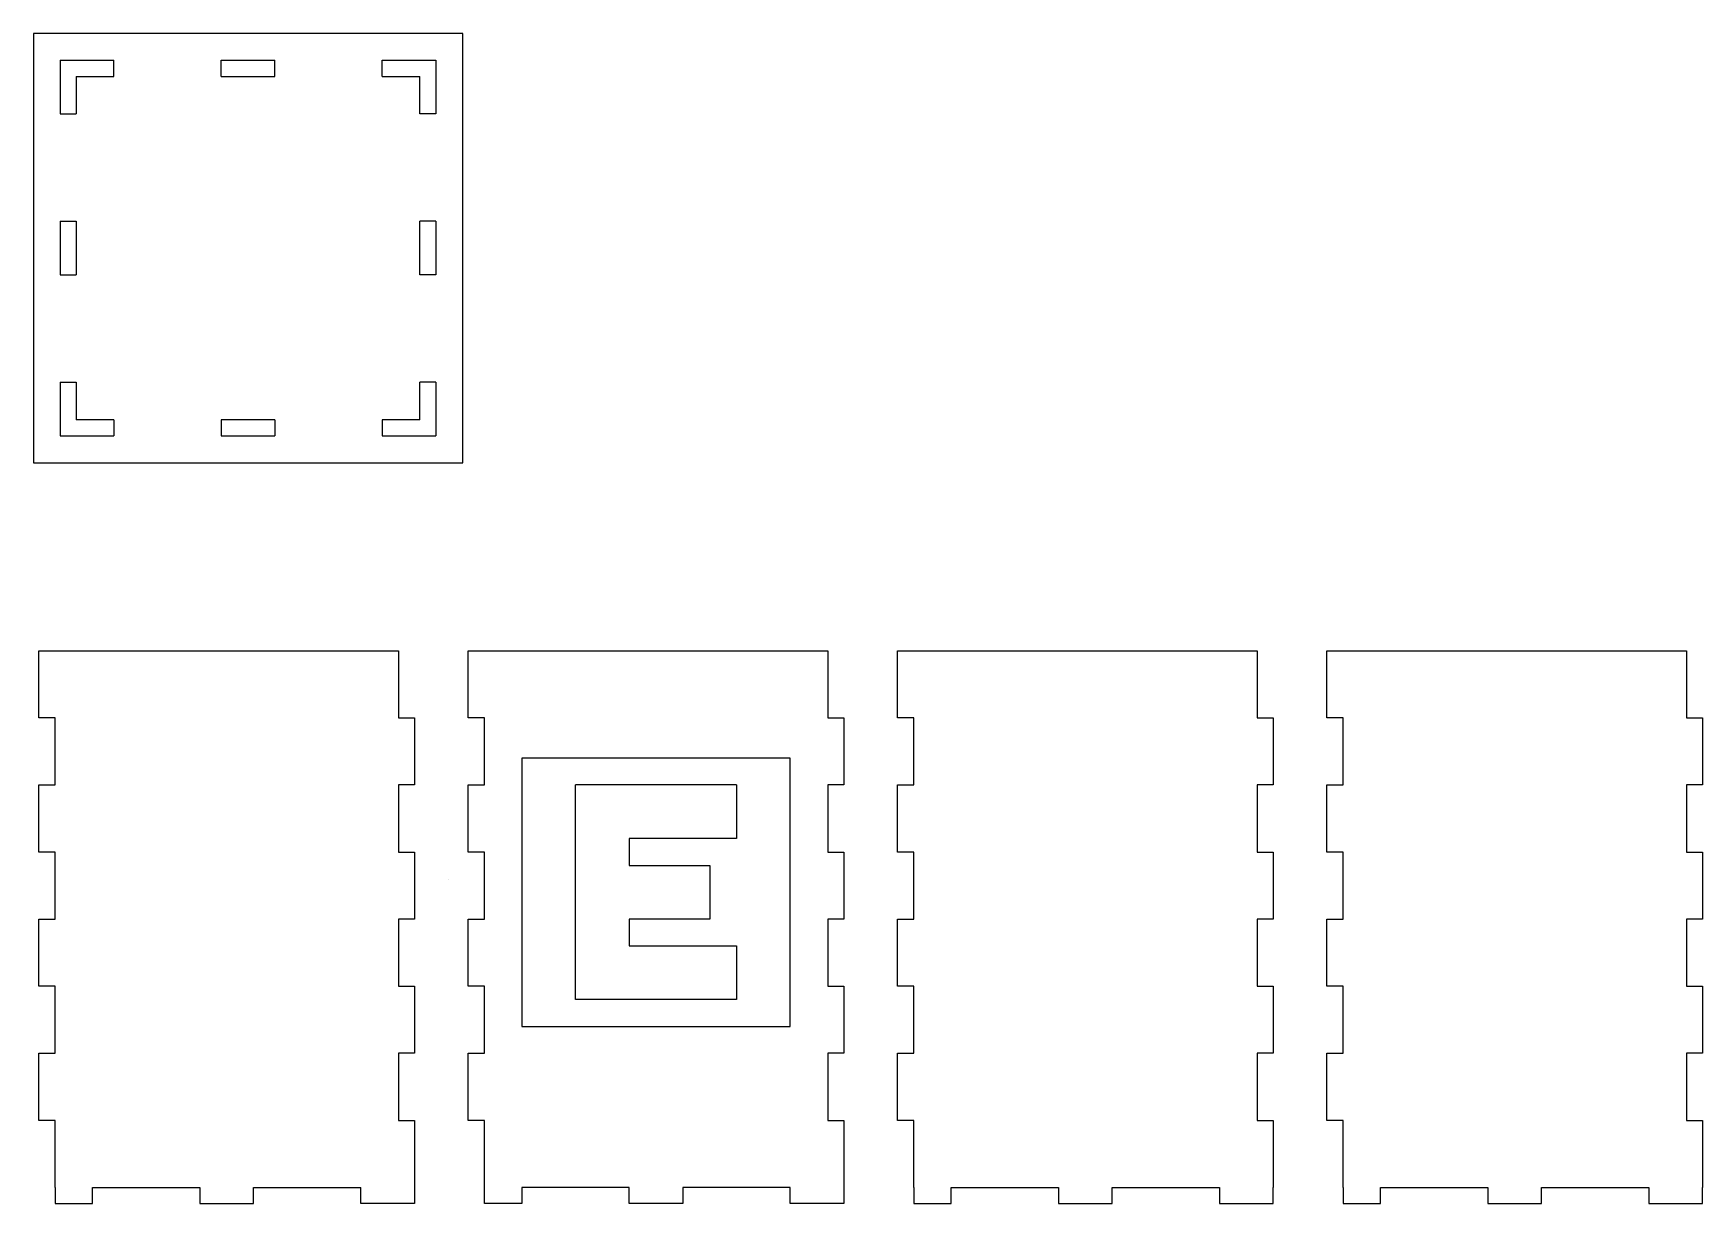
# Model space of a CAD drawing. Header units: centimetres. Extents: x -11.1 to 20.1, y -8.8 to 13.
import ezdxf

# ---------------------------------------------------------------- set-up
doc = ezdxf.new("R2010")
doc.units = ezdxf.units.CM
doc.header["$MEASUREMENT"] = 0
doc.layers.add('Portalapicero 2 v2_Sketch1', color=7, linetype='Continuous', lineweight=0)
doc.layers.add('Portalapicero 2 v2_Sketch2', color=7, linetype='Continuous', lineweight=0)

msp = doc.modelspace()

# ---------------------------------------------------------------- linework, layer by layer
at = {"layer": 'Portalapicero 2 v2_Sketch1', "color": 18, "lineweight": 25, "true_color": 0x000000}
for p, q in [((-3.055, 12.967), (-11.055, 12.967)), ((-11.055, 12.967), (-11.055, 4.967)), ((-3.055, 4.967), (-3.055, 12.967)), ((-10.555, 12.467), (-9.555, 12.467)), ((-10.555, 12.467), (-10.555, 11.467)), ((-9.555, 12.167), (-9.555, 12.467)), ((-7.555, 12.467), (-6.555, 12.467)), ((-7.555, 12.167), (-7.555, 12.467)), ((-6.555, 12.167), (-6.555, 12.467)), ((-4.555, 12.167), (-4.555, 12.467)), ((-4.555, 12.467), (-3.555, 12.467)), ((-3.555, 12.467), (-3.555, 11.467)), ((-10.255, 12.167), (-9.555, 12.167)), ((-10.255, 12.167), (-10.255, 11.467)), ((-7.555, 12.167), (-6.555, 12.167)), ((-4.555, 12.167), (-3.855, 12.167)), ((-3.855, 11.467), (-3.855, 12.167)), ((-10.555, 11.467), (-10.255, 11.467)), ((-3.555, 11.467), (-3.855, 11.467)), ((-10.555, 9.467), (-10.255, 9.467)), ((-10.555, 9.467), (-10.555, 8.467)), ((-10.255, 9.467), (-10.255, 8.467)), ((-3.555, 9.467), (-3.855, 9.467)), ((-3.855, 8.467), (-3.855, 9.467)), ((-3.555, 9.467), (-3.555, 8.467)), ((-10.555, 8.467), (-10.255, 8.467)), ((-3.555, 8.467), (-3.855, 8.467)), ((-10.555, 6.467), (-10.555, 5.467)), ((-10.555, 6.467), (-10.255, 6.467)), ((-10.255, 6.467), (-10.255, 5.767)), ((-3.855, 5.767), (-3.855, 6.467)), ((-3.555, 6.467), (-3.855, 6.467)), ((-3.555, 6.467), (-3.555, 5.467)), ((-9.555, 5.767), (-10.255, 5.767)), ((-9.555, 5.767), (-9.555, 5.467)), ((-7.555, 5.767), (-7.555, 5.467)), ((-6.555, 5.767), (-7.555, 5.767)), ((-6.555, 5.767), (-6.555, 5.467)), ((-3.855, 5.767), (-4.555, 5.767)), ((-4.555, 5.767), (-4.555, 5.467)), ((-10.555, 5.467), (-9.555, 5.467)), ((-7.555, 5.467), (-6.555, 5.467)), ((-4.555, 5.467), (-3.555, 5.467)), ((-11.055, 4.967), (-3.055, 4.967)), ((-10.95, 1.462), (-4.25, 1.462)), ((-10.95, 0.212), (-10.95, 1.462)), ((-4.25, 1.462), (-4.25, 0.212)), ((-2.95, 0.212), (-2.95, 1.462)), ((-2.95, 1.462), (3.75, 1.462)), ((3.75, 1.462), (3.75, 0.212)), ((5.05, 1.462), (11.75, 1.462)), ((5.05, 0.212), (5.05, 1.462)), ((11.75, 1.462), (11.75, 0.212)), ((13.05, 1.462), (19.75, 1.462)), ((13.05, 0.212), (13.05, 1.462)), ((19.75, 1.462), (19.75, 0.212)), ((-10.65, 0.212), (-10.95, 0.212)), ((-10.65, -1.038), (-10.65, 0.212)), ((-4.25, 0.212), (-3.95, 0.212)), ((-3.95, 0.212), (-3.95, -1.038)), ((-2.65, 0.212), (-2.95, 0.212)), ((-2.65, -1.038), (-2.65, 0.212)), ((3.75, 0.212), (4.05, 0.212)), ((4.05, 0.212), (4.05, -1.038)), ((5.35, 0.212), (5.05, 0.212)), ((5.35, -1.038), (5.35, 0.212)), ((11.75, 0.212), (12.05, 0.212)), ((12.05, 0.212), (12.05, -1.038)), ((13.35, 0.212), (13.05, 0.212)), ((13.35, -1.038), (13.35, 0.212)), ((19.75, 0.212), (20.05, 0.212)), ((20.05, 0.212), (20.05, -1.038)), ((-10.95, -2.288), (-10.95, -1.038)), ((-10.95, -1.038), (-10.65, -1.038)), ((-3.95, -1.038), (-4.25, -1.038)), ((-4.25, -1.038), (-4.25, -2.288)), ((-2.95, -1.038), (-2.65, -1.038)), ((-2.95, -2.288), (-2.95, -1.038)), ((3.75, -1.038), (3.75, -2.288)), ((4.05, -1.038), (3.75, -1.038)), ((5.05, -2.288), (5.05, -1.038)), ((5.05, -1.038), (5.35, -1.038)), ((11.75, -1.038), (11.75, -2.288)), ((12.05, -1.038), (11.75, -1.038)), ((13.05, -2.288), (13.05, -1.038)), ((13.05, -1.038), (13.35, -1.038)), ((19.75, -1.038), (19.75, -2.288)), ((20.05, -1.038), (19.75, -1.038)), ((-10.65, -2.288), (-10.95, -2.288)), ((-10.65, -3.538), (-10.65, -2.288)), ((-4.25, -2.288), (-3.95, -2.288)), ((-3.95, -2.288), (-3.95, -3.538)), ((-2.65, -2.288), (-2.95, -2.288)), ((-2.65, -3.538), (-2.65, -2.288)), ((3.75, -2.288), (4.05, -2.288)), ((4.05, -2.288), (4.05, -3.538)), ((5.35, -2.288), (5.05, -2.288)), ((5.35, -3.538), (5.35, -2.288)), ((11.75, -2.288), (12.05, -2.288)), ((12.05, -2.288), (12.05, -3.538)), ((13.35, -2.288), (13.05, -2.288)), ((13.35, -3.538), (13.35, -2.288)), ((19.75, -2.288), (20.05, -2.288)), ((20.05, -2.288), (20.05, -3.538)), ((-3.311, -2.807), (-3.311, -2.807)), ((-10.95, -3.538), (-10.65, -3.538)), ((-10.95, -4.788), (-10.95, -3.538)), ((-3.95, -3.538), (-4.25, -3.538)), ((-4.25, -3.538), (-4.25, -4.788)), ((-2.95, -3.538), (-2.65, -3.538)), ((-2.95, -4.788), (-2.95, -3.538)), ((4.05, -3.538), (3.75, -3.538)), ((3.75, -3.538), (3.75, -4.788)), ((5.05, -4.788), (5.05, -3.538)), ((5.05, -3.538), (5.35, -3.538)), ((11.75, -3.538), (11.75, -4.788)), ((12.05, -3.538), (11.75, -3.538)), ((13.05, -3.538), (13.35, -3.538)), ((13.05, -4.788), (13.05, -3.538)), ((20.05, -3.538), (19.75, -3.538)), ((19.75, -3.538), (19.75, -4.788)), ((-10.65, -4.788), (-10.95, -4.788)), ((-10.65, -6.038), (-10.65, -4.788)), ((-4.25, -4.788), (-3.95, -4.788)), ((-3.95, -4.788), (-3.95, -6.038)), ((-2.65, -4.788), (-2.95, -4.788)), ((-2.65, -6.038), (-2.65, -4.788)), ((3.75, -4.788), (4.05, -4.788)), ((4.05, -4.788), (4.05, -6.038)), ((5.35, -4.788), (5.05, -4.788)), ((5.35, -6.038), (5.35, -4.788)), ((11.75, -4.788), (12.05, -4.788)), ((12.05, -4.788), (12.05, -6.038)), ((13.35, -4.788), (13.05, -4.788)), ((13.35, -6.038), (13.35, -4.788)), ((19.75, -4.788), (20.05, -4.788)), ((20.05, -4.788), (20.05, -6.038)), ((-10.95, -6.038), (-10.65, -6.038)), ((-10.95, -7.288), (-10.95, -6.038)), ((-4.25, -6.038), (-4.25, -7.288)), ((-3.95, -6.038), (-4.25, -6.038)), ((-2.95, -6.038), (-2.65, -6.038)), ((-2.95, -7.288), (-2.95, -6.038)), ((4.05, -6.038), (3.75, -6.038)), ((3.75, -6.038), (3.75, -7.288)), ((5.05, -6.038), (5.35, -6.038)), ((5.05, -7.288), (5.05, -6.038)), ((11.75, -6.038), (11.75, -7.288)), ((12.05, -6.038), (11.75, -6.038)), ((13.05, -7.288), (13.05, -6.038)), ((13.05, -6.038), (13.35, -6.038)), ((20.05, -6.038), (19.75, -6.038)), ((19.75, -6.038), (19.75, -7.288)), ((-10.65, -7.288), (-10.95, -7.288)), ((-10.65, -8.538), (-10.65, -7.288)), ((-4.25, -7.288), (-3.95, -7.288)), ((-3.95, -7.288), (-3.95, -8.538)), ((-2.65, -7.288), (-2.95, -7.288)), ((-2.65, -8.538), (-2.65, -7.288)), ((3.75, -7.288), (4.05, -7.288)), ((4.05, -7.288), (4.05, -8.538)), ((5.35, -7.288), (5.05, -7.288)), ((5.35, -8.538), (5.35, -7.288)), ((11.75, -7.288), (12.05, -7.288)), ((12.05, -7.288), (12.05, -8.538)), ((13.35, -7.288), (13.05, -7.288)), ((13.35, -8.538), (13.35, -7.288)), ((19.75, -7.288), (20.05, -7.288)), ((20.05, -7.288), (20.05, -8.538)), ((-10.65, -8.538), (-10.65, -8.838)), ((-9.95, -8.538), (-7.95, -8.538)), ((-9.95, -8.838), (-9.95, -8.538)), ((-7.95, -8.538), (-7.95, -8.838)), ((-6.95, -8.838), (-6.95, -8.538)), ((-6.95, -8.538), (-4.95, -8.538)), ((-4.95, -8.838), (-4.95, -8.538)), ((-3.95, -8.538), (-3.95, -8.838)), ((-2.65, -8.838), (-2.65, -8.538)), ((-1.95, -8.538), (-1.95, -8.838)), ((0.05, -8.538), (-1.95, -8.538)), ((0.05, -8.838), (0.05, -8.538)), ((1.05, -8.538), (1.05, -8.838)), ((3.05, -8.538), (1.05, -8.538)), ((3.05, -8.838), (3.05, -8.538)), ((4.05, -8.538), (4.05, -8.838)), ((5.35, -8.538), (5.35, -8.838)), ((6.05, -8.838), (6.05, -8.538)), ((6.05, -8.538), (8.05, -8.538)), ((8.05, -8.538), (8.05, -8.838)), ((9.05, -8.538), (11.05, -8.538)), ((9.05, -8.838), (9.05, -8.538)), ((11.05, -8.538), (11.05, -8.838)), ((12.05, -8.838), (12.05, -8.538)), ((13.35, -8.538), (13.35, -8.838)), ((14.05, -8.838), (14.05, -8.538)), ((14.05, -8.538), (16.05, -8.538)), ((16.05, -8.538), (16.05, -8.838)), ((17.05, -8.538), (19.05, -8.538)), ((17.05, -8.838), (17.05, -8.538)), ((19.05, -8.538), (19.05, -8.838)), ((20.05, -8.838), (20.05, -8.538)), ((-10.65, -8.838), (-9.95, -8.838)), ((-7.95, -8.838), (-6.95, -8.838)), ((-3.95, -8.838), (-4.95, -8.838)), ((-1.95, -8.838), (-2.65, -8.838)), ((1.05, -8.838), (0.05, -8.838)), ((4.05, -8.838), (3.05, -8.838)), ((5.35, -8.838), (6.05, -8.838)), ((8.05, -8.838), (9.05, -8.838)), ((11.05, -8.838), (12.05, -8.838)), ((13.35, -8.838), (14.05, -8.838)), ((16.05, -8.838), (17.05, -8.838)), ((19.05, -8.838), (20.05, -8.838))]:
    msp.add_line(p, q, dxfattribs=at)
at = {"layer": 'Portalapicero 2 v2_Sketch2', "color": 18, "lineweight": 25, "true_color": 0x000000}
for p, q in [((3.05, -0.538), (-1.95, -0.538)), ((-1.95, -0.538), (-1.95, -5.538)), ((3.05, -5.538), (3.05, -0.538)), ((-0.95, -5.038), (-0.95, -1.038)), ((2.05, -1.038), (-0.95, -1.038)), ((2.05, -1.038), (2.05, -2.038)), ((2.05, -2.038), (0.05, -2.038)), ((0.05, -2.038), (0.05, -2.538)), ((0.05, -2.538), (1.55, -2.538)), ((1.55, -2.538), (1.55, -3.538)), ((-3.311, -2.807), (-3.311, -2.807)), ((1.55, -3.538), (0.05, -3.538)), ((0.05, -3.538), (0.05, -4.038)), ((0.05, -4.038), (2.05, -4.038)), ((2.05, -4.038), (2.05, -5.038)), ((2.05, -5.038), (-0.95, -5.038)), ((-1.95, -5.538), (3.05, -5.538)), ((0.05, -8.538), (-1.95, -8.538))]:
    msp.add_line(p, q, dxfattribs=at)

doc.saveas('drawing.dxf')
